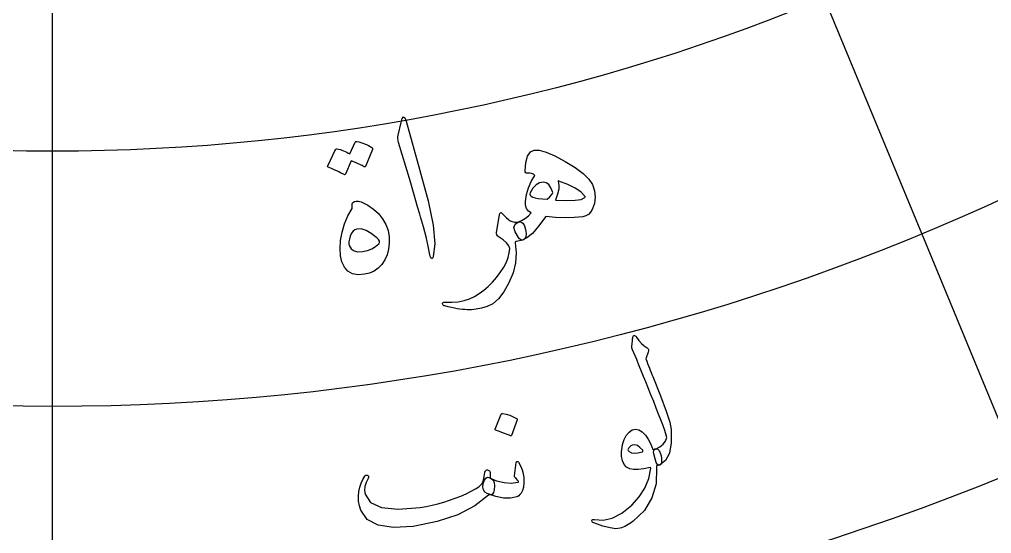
# Model space of a CAD drawing. Header units: millimetres. Extents: x -65 to 65, y -65 to 74.
# Drawn here: x -0.58 to 16.41, y -41.91 to -32.93 of the extents above; entities that cross this region are included whole.
import ezdxf

# ---------------------------------------------------------------- set-up
doc = ezdxf.new("R2010")
doc.units = ezdxf.units.MM
for name, color, linetype in [('CUT_OUTER', 1, 'Continuous'), ('ENGRAVE', 7, 'Continuous'), ('ENGRAVE_FINE', 8, 'Continuous'), ('GUIDE', 3, 'Continuous'), ('TEXT', 5, 'Continuous')]:
    doc.layers.add(name, color=color, linetype=linetype)

msp = doc.modelspace()

# ---------------------------------------------------------------- linework, layer by layer
at = {"layer": 'CUT_OUTER'}
msp.add_arc((0.0001, -0.0001), 64.9999, 179.965066, 0.000048, dxfattribs=at)
at = {"layer": 'ENGRAVE'}
for radius in [57.525, 48.6086, 39.6922]:
    msp.add_circle((0, 0), radius, dxfattribs=at)
at = {"layer": 'ENGRAVE_FINE'}
for points in [[(15.1896, -36.6709), (11.7774, -28.4332)], [(0, -39.6923), (0, -30.7759)], [(18.6017, -44.9085), (15.1896, -36.6709)], [(0, -48.6086), (0, -39.6922)]]:
    msp.add_lwpolyline(points, dxfattribs=at)
for radius in [53.0668, 44.1504, 35.2341]:
    msp.add_circle((0, 0), radius, dxfattribs=at)
at = {"layer": 'GUIDE'}
msp.add_circle((0, 0), 59.475, dxfattribs=at)
at = {"layer": 'TEXT'}
for points in [[(6.0906, -34.7333), (6.1114, -34.6616), (6.1334, -34.6338), (6.1566, -34.6499), (6.1811, -34.71), (6.4169, -35.5698), (6.562, -36.0973), (6.6508, -36.5236), (6.6819, -36.849), (6.6544, -37.0736), (6.6455, -37.0931), (6.6365, -37.1044), (6.6275, -37.1074), (6.6183, -37.1021), (6.6101, -37.0928), (6.6031, -37.08), (6.5974, -37.0637), (6.593, -37.0441), (6.5655, -36.8895), (6.5291, -36.7269), (6.484, -36.5562), (6.4302, -36.3773), (6.4171, -36.3304), (6.3804, -36.2039), (6.3202, -35.9979), (6.237, -35.7121), (6.0486, -35.079), (6.0409, -35.045), (6.0372, -35.013), (6.0373, -34.9831), (6.0413, -34.9553)], [(5.29, -35.0732), (5.2936, -35.068), (5.2992, -35.0644), (5.3068, -35.0624), (5.3164, -35.0618), (5.3522, -35.0699), (5.3871, -35.0795), (5.4213, -35.0905), (5.4545, -35.103), (5.4872, -35.1171), (5.5196, -35.1332), (5.5516, -35.151), (5.5833, -35.1708), (5.5898, -35.1773), (5.5934, -35.1848), (5.5941, -35.1932), (5.5918, -35.2025), (5.4683, -35.5006), (5.4643, -35.5048), (5.4575, -35.5059), (5.4481, -35.5037), (5.4359, -35.4982), (5.4273, -35.4928), (5.4135, -35.4856), (5.3946, -35.4767), (5.3706, -35.466), (5.3411, -35.4534), (5.3061, -35.4386), (5.2654, -35.4216), (5.2192, -35.4025), (5.1179, -35.6333), (5.1127, -35.6407), (5.1051, -35.6434), (5.095, -35.6414), (5.0825, -35.6347), (5.0716, -35.6289), (5.0546, -35.6204), (5.0315, -35.609), (5.0021, -35.5949), (4.9662, -35.5779), (4.9233, -35.5583), (4.8735, -35.5359), (4.8167, -35.5107), (4.8105, -35.5061), (4.8074, -35.501), (4.8073, -35.4955), (4.8103, -35.4896), (4.9437, -35.2042), (4.9474, -35.1991), (4.953, -35.1955), (4.9607, -35.1935), (4.9703, -35.1931), (5.0005, -35.1988), (5.0301, -35.2061), (5.0591, -35.2151), (5.0875, -35.2258), (5.1152, -35.2379), (5.1423, -35.2512), (5.1686, -35.2658), (5.1943, -35.2816)], [(8.2598, -35.5782), (8.2732, -35.4291), (8.3035, -35.3187), (8.3509, -35.247), (8.4154, -35.2139), (8.5055, -35.2158), (8.6258, -35.2498), (8.7769, -35.3154), (8.9592, -35.4123), (9.1361, -35.5206), (9.2746, -35.6232), (9.3743, -35.7208), (9.4347, -35.8136), (9.4724, -35.9252), (9.4847, -36.0356), (9.4716, -36.1446), (9.4328, -36.2524), (9.403, -36.3004), (9.3656, -36.3372), (9.3205, -36.3628), (9.2678, -36.3772), (9.1161, -36.3928), (8.9578, -36.3979), (8.7929, -36.3921), (8.6215, -36.3756), (8.4955, -36.5436), (8.3852, -36.6679), (8.2913, -36.7484), (8.2143, -36.7854), (8.1978, -36.7854), (8.1806, -36.7781), (8.1627, -36.7635), (8.1441, -36.7416), (8.0837, -36.6432), (8.0636, -36.5646), (8.0835, -36.5059), (8.1432, -36.4671), (8.2066, -36.4394), (8.265, -36.4044), (8.3183, -36.362), (8.3666, -36.3124), (8.3162, -36.2791), (8.2823, -36.2341), (8.2649, -36.1775), (8.264, -36.1091), (8.2825, -35.9885), (8.3162, -35.873), (8.3652, -35.7628), (8.4293, -35.6577), (8.4032, -35.637), (8.3733, -35.6234), (8.3395, -35.6166), (8.3019, -35.6168), (8.2829, -35.6154), (8.2696, -35.6085), (8.2619, -35.5961), (8.2598, -35.5782)], [(8.6465, -36.0716), (8.6907, -36.0312), (8.7211, -35.9977), (8.7378, -35.9713), (8.7408, -35.9519), (8.7089, -35.8734), (8.6719, -35.8176), (8.6298, -35.7844), (8.5826, -35.7739), (8.5126, -35.7862), (8.4503, -35.8212), (8.3956, -35.8789), (8.3484, -35.9595), (8.3416, -35.9832), (8.3465, -36.0036), (8.3633, -36.0209), (8.3919, -36.035), (8.4337, -36.0466), (8.49, -36.0566), (8.561, -36.065), (8.6465, -36.0716)], [(8.8485, -35.7539), (8.8415, -35.7519), (8.8371, -35.7529), (8.8353, -35.7571), (8.8362, -35.7644), (8.8503, -35.825), (8.8471, -35.8989), (8.8265, -35.9858), (8.7883, -36.0858), (8.9852, -36.0933), (9.1352, -36.0893), (9.2379, -36.0744), (9.2932, -36.0489), (9.3021, -36.0406), (9.3068, -36.0323), (9.3073, -36.0242), (9.3036, -36.0163), (9.2323, -35.9437), (9.1326, -35.8759), (9.0046, -35.8127), (8.8485, -35.7539)], [(5.2471, -36.1309), (5.2753, -36.1124), (5.3092, -36.1045), (5.3486, -36.1071), (5.3937, -36.1203), (5.5095, -36.1757), (5.6108, -36.2431), (5.6976, -36.3227), (5.7697, -36.4145), (5.8255, -36.5132), (5.8634, -36.617), (5.8834, -36.726), (5.8852, -36.8401), (5.8723, -36.9466), (5.8462, -37.0436), (5.8067, -37.1312), (5.7538, -37.2093), (5.6905, -37.2752), (5.6195, -37.326), (5.541, -37.3618), (5.455, -37.3825), (5.3399, -37.3909), (5.2426, -37.3726), (5.1632, -37.3279), (5.1018, -37.2567), (5.0586, -37.1659), (5.0331, -37.0585), (5.0253, -36.9346), (5.0348, -36.7941), (5.0609, -36.646), (5.1033, -36.5029), (5.1618, -36.3647), (5.2363, -36.2314), (5.2386, -36.2253), (5.2395, -36.2154), (5.2388, -36.2015), (5.2367, -36.1837), (5.235, -36.1643), (5.2362, -36.149), (5.2402, -36.1379), (5.2471, -36.1309)], [(7.7603, -36.6542), (7.8106, -36.3471), (7.818, -36.3218), (7.8274, -36.3082), (7.8388, -36.3062), (7.8523, -36.3158), (7.8928, -36.359), (7.931, -36.3952), (7.9668, -36.4244), (8.0002, -36.4468), (8.0349, -36.4619), (8.0709, -36.4702), (8.1082, -36.4717), (8.1468, -36.4663), (8.1865, -36.4676), (8.2198, -36.4908), (8.2469, -36.5358), (8.2676, -36.6026), (8.2777, -36.6723), (8.2728, -36.7259), (8.2529, -36.7633), (8.2179, -36.7846), (8.1892, -36.7924), (8.1598, -36.7994), (8.1297, -36.8056), (8.099, -36.811), (8.0941, -36.8134), (8.0903, -36.8185), (8.0875, -36.826), (8.0857, -36.8362), (8.103, -37.0079), (8.0908, -37.181), (8.0488, -37.3553), (7.9766, -37.5308), (7.8871, -37.6888), (7.7937, -37.8107), (7.6966, -37.8965), (7.5962, -37.9461), (7.4978, -37.9732), (7.4064, -37.9919), (7.322, -38.002), (7.2447, -38.0037), (7.2062, -38.0008), (7.1648, -37.9967), (7.1206, -37.9912), (7.0735, -37.9843), (7.0236, -37.9756), (6.9713, -37.9645), (6.9164, -37.9511), (6.8589, -37.9352), (6.8447, -37.9318), (6.8335, -37.9269), (6.8254, -37.9206), (6.8204, -37.9127), (6.816, -37.9018), (6.8148, -37.8926), (6.8168, -37.8851), (6.822, -37.8793), (6.8291, -37.8736), (6.8376, -37.87), (6.8474, -37.8685), (6.8585, -37.869), (6.9794, -37.8704), (7.0908, -37.8612), (7.1926, -37.8416), (7.2848, -37.8115), (7.3735, -37.7697), (7.4583, -37.7199), (7.5393, -37.6621), (7.6162, -37.5964), (7.6895, -37.5229), (7.7592, -37.4418), (7.8254, -37.3531), (7.8879, -37.257), (7.932, -37.1719), (7.9636, -37.0898), (7.9829, -37.0108), (7.9899, -36.9349), (7.9727, -36.8868), (7.9336, -36.8359), (7.8728, -36.7822), (7.7905, -36.7256), (7.7756, -36.7128), (7.7656, -36.6967), (7.7605, -36.6771), (7.7603, -36.6542)], [(5.7021, -36.8506), (5.7143, -36.8295), (5.7125, -36.805), (5.6969, -36.7771), (5.6675, -36.7459), (5.5703, -36.6682), (5.4798, -36.6168), (5.3957, -36.5918), (5.3179, -36.5931), (5.2825, -36.6048), (5.2517, -36.6292), (5.2254, -36.6661), (5.2036, -36.7157), (5.1879, -36.768), (5.1798, -36.8133), (5.1794, -36.8515), (5.1868, -36.8827), (5.2203, -36.9373), (5.2696, -36.9726), (5.3347, -36.9886), (5.4156, -36.9854), (5.5028, -36.9668), (5.5796, -36.9381), (5.6461, -36.8993), (5.7021, -36.8506)], [(10.1215, -38.6451), (10.1284, -38.589), (10.1336, -38.5445), (10.1369, -38.5118), (10.1386, -38.4907), (10.1406, -38.4771), (10.145, -38.4666), (10.1518, -38.4591), (10.1611, -38.4548), (10.1726, -38.4539), (10.1833, -38.4573), (10.1932, -38.4651), (10.2022, -38.4773), (10.2448, -38.5374), (10.2905, -38.5896), (10.3395, -38.6338), (10.3917, -38.6701), (10.4068, -38.6821), (10.4145, -38.6981), (10.4149, -38.7183), (10.4079, -38.7424), (10.3674, -38.8567), (10.3835, -38.8986), (10.3993, -38.9398), (10.415, -38.9802), (10.4304, -39.0199), (10.4457, -39.0587), (10.4608, -39.0968), (10.4756, -39.1341), (10.4903, -39.1706), (10.6262, -39.5085), (10.7257, -39.7745), (10.7883, -39.9686), (10.8136, -40.0911), (10.8135, -40.3257), (10.7794, -40.508), (10.7113, -40.6378), (10.6096, -40.7151), (10.6064, -40.7159), (10.6033, -40.7167), (10.6001, -40.7175), (10.5969, -40.7184), (10.5736, -40.7057), (10.5511, -40.6687), (10.5295, -40.6073), (10.5088, -40.5216), (10.5035, -40.4893), (10.5064, -40.464), (10.5174, -40.4457), (10.5365, -40.4345), (10.612, -40.3979), (10.6707, -40.3518), (10.7126, -40.2964), (10.7376, -40.2316), (10.7176, -40.1671), (10.693, -40.0942), (10.664, -40.013), (10.6304, -39.9234), (10.5927, -39.8257), (10.5512, -39.7203), (10.5058, -39.6072), (10.4566, -39.4863), (10.4093, -39.3672), (10.3665, -39.2602), (10.3283, -39.1653), (10.2945, -39.0826), (10.2656, -39.012), (10.2418, -38.9532), (10.2233, -38.9065), (10.2099, -38.8717), (10.1332, -38.702), (10.1277, -38.6847), (10.1239, -38.6695), (10.1218, -38.6563), (10.1215, -38.6451)], [(7.8413, -39.825), (7.8444, -39.8203), (7.8494, -39.8169), (7.8562, -39.8147), (7.8648, -39.8138), (7.9299, -39.8268), (7.9926, -39.8459), (8.0531, -39.8711), (8.1112, -39.9024), (8.1173, -39.9078), (8.1208, -39.9136), (8.1215, -39.9201), (8.1194, -39.9271), (8.0216, -40.1965), (8.0172, -40.2033), (8.0105, -40.2061), (8.0013, -40.2049), (7.9897, -40.1996), (7.9797, -40.195), (7.9639, -40.1883), (7.9425, -40.1794), (7.9154, -40.1683), (7.8822, -40.1551), (7.8426, -40.1399), (7.7966, -40.1226), (7.7442, -40.1033), (7.737, -40.0997), (7.733, -40.0956), (7.7321, -40.0908), (7.7343, -40.0855)], [(10.5552, -40.7658), (10.547, -41.0418), (10.4762, -41.289), (10.3424, -41.5072), (10.1453, -41.6957), (10.1164, -41.717), (10.0875, -41.7367), (10.0587, -41.7549), (10.0299, -41.7717), (10.0013, -41.7867), (9.9731, -41.7998), (9.9453, -41.8109), (9.9179, -41.82), (9.8458, -41.8269), (9.745, -41.8135), (9.6157, -41.7795), (9.4582, -41.7249), (9.4406, -41.7158), (9.4292, -41.7058), (9.4239, -41.6948), (9.4248, -41.6829), (9.4306, -41.6725), (9.4398, -41.6663), (9.4525, -41.6642), (9.4687, -41.6663), (9.622, -41.6785), (9.7824, -41.6409), (9.9491, -41.5536), (10.1216, -41.4164), (10.254, -41.2728), (10.3537, -41.1173), (10.4207, -40.9502), (10.4554, -40.7716), (10.4534, -40.7661), (10.4504, -40.762), (10.4466, -40.7595), (10.4419, -40.7584), (10.3313, -40.7799), (10.2353, -40.7909), (10.1539, -40.7913), (10.0873, -40.7812), (10.0311, -40.7541), (9.9887, -40.7077), (9.96, -40.6421), (9.9451, -40.5575), (9.9442, -40.546), (9.9436, -40.5342), (9.9433, -40.5222), (9.9434, -40.5098), (9.9438, -40.497), (9.9445, -40.4834), (9.9454, -40.4692), (9.9465, -40.4543), (9.9613, -40.3559), (9.9876, -40.2708), (10.0254, -40.199), (10.0745, -40.1404), (10.1299, -40.1011), (10.1862, -40.0872), (10.2437, -40.0988), (10.3023, -40.1357), (10.3601, -40.1932), (10.4111, -40.264), (10.4553, -40.3483), (10.4925, -40.446), (10.4987, -40.4442), (10.5046, -40.4424), (10.5102, -40.4404), (10.5157, -40.4383), (10.5211, -40.4361), (10.5267, -40.4341), (10.5327, -40.4323), (10.5388, -40.4306), (10.5612, -40.4295), (10.5812, -40.4387), (10.5988, -40.458), (10.6141, -40.4875), (10.6261, -40.5212), (10.6347, -40.5562), (10.6398, -40.5925), (10.6414, -40.6302), (10.6396, -40.6642), (10.6342, -40.6895), (10.6252, -40.7062), (10.6128, -40.7143), (10.5527, -40.7299), (10.5537, -40.7356), (10.5545, -40.7435), (10.555, -40.7536), (10.5552, -40.7658)], [(10.314, -40.4553), (10.2665, -40.4065), (10.2202, -40.3752), (10.175, -40.3615), (10.131, -40.3653), (10.1074, -40.3783), (10.0875, -40.3945), (10.0713, -40.4139), (10.0588, -40.4365), (10.0557, -40.4476), (10.0575, -40.4584), (10.0643, -40.4687), (10.0759, -40.4787), (10.1154, -40.4989), (10.1673, -40.5065), (10.2314, -40.5014), (10.3078, -40.4834), (10.3153, -40.4799), (10.3188, -40.474), (10.3184, -40.4658), (10.314, -40.4553)], [(7.5971, -41.2128), (7.5563, -41.1866), (7.5308, -41.1489), (7.5205, -41.0998), (7.5255, -41.0393), (7.5497, -40.9814), (7.5747, -40.9442), (7.6006, -40.9278), (7.6275, -40.932), (7.7616, -40.9881), (7.8915, -41.0205), (8.0172, -41.0292), (8.1383, -41.0141), (8.1424, -41.0125), (8.1449, -41.0095), (8.1459, -41.0052), (8.1454, -40.9996), (8.1403, -40.9897), (8.1283, -40.9759), (8.1093, -40.9581), (8.0833, -40.9364), (8.0777, -40.9292), (8.0738, -40.9218), (8.0714, -40.9141), (8.0707, -40.906), (8.1035, -40.6729), (8.1054, -40.6639), (8.1085, -40.6571), (8.113, -40.6525), (8.1186, -40.6502), (8.1248, -40.65), (8.1305, -40.6519), (8.1358, -40.656), (8.1408, -40.6622), (8.1787, -40.7283), (8.2071, -40.7959), (8.2259, -40.865), (8.2352, -40.9356), (8.2371, -41.0254), (8.2301, -41.1001), (8.2142, -41.1598), (8.1894, -41.2043), (8.1689, -41.2302), (8.1494, -41.25), (8.1307, -41.264), (8.1129, -41.272), (8.006, -41.2953), (7.8842, -41.2933), (7.7478, -41.2659), (7.5971, -41.2128)], [(7.6458, -40.9417), (7.6492, -40.9427), (7.6523, -40.9437), (7.6553, -40.9448), (7.6581, -40.9459), (7.6609, -40.9473), (7.664, -40.9489), (7.6674, -40.951), (7.671, -40.9534), (7.7023, -40.9786), (7.7205, -41.0194), (7.7255, -41.0759), (7.7174, -41.1479), (7.7057, -41.1929), (7.6908, -41.2225), (7.6725, -41.2367), (7.651, -41.2356), (7.6396, -41.2326), (7.6304, -41.2321), (7.6233, -41.234), (7.6183, -41.2384), (7.3809, -41.4284), (7.0825, -41.5838), (6.7234, -41.7033), (6.3045, -41.7854), (5.959, -41.8068), (5.6907, -41.7661), (5.5002, -41.6649), (5.3876, -41.5042), (5.3632, -41.4245), (5.3496, -41.3435), (5.3469, -41.261), (5.3549, -41.1771), (5.3709, -41.1017), (5.3935, -41.0316), (5.4228, -40.9666), (5.4588, -40.9067), (5.466, -40.8989), (5.4739, -40.8933), (5.4826, -40.8901), (5.492, -40.8893), (5.5012, -40.8919), (5.5091, -40.8959), (5.5154, -40.9014), (5.5204, -40.9082), (5.5232, -40.9152), (5.5234, -40.9241), (5.521, -40.935), (5.516, -40.9478), (5.479, -41.0219), (5.4575, -41.0921), (5.4517, -41.1587), (5.4617, -41.2216), (5.5589, -41.3695), (5.7521, -41.4585), (6.0413, -41.4874), (6.4258, -41.454), (6.5301, -41.4361), (6.6336, -41.4147), (6.7363, -41.39), (6.8382, -41.3618), (6.9387, -41.3304), (7.0371, -41.2958), (7.1335, -41.258), (7.2277, -41.2171), (7.3183, -41.1733), (7.3916, -41.1323), (7.4476, -41.0944), (7.4864, -41.0595), (7.5006, -41.0422), (7.5129, -41.022), (7.5232, -40.9988), (7.5314, -40.9727), (7.5384, -40.944), (7.5447, -40.9129), (7.5503, -40.8795), (7.5553, -40.8438), (7.5578, -40.8327), (7.5629, -40.8228), (7.5707, -40.8139), (7.5811, -40.8063), (7.5929, -40.801), (7.6045, -40.7995), (7.6159, -40.8016), (7.6273, -40.8075), (7.6372, -40.8167), (7.6444, -40.8289), (7.6489, -40.844), (7.6506, -40.8621)]]:
    msp.add_lwpolyline(points, close=True, dxfattribs=at)

doc.saveas('drawing.dxf')
